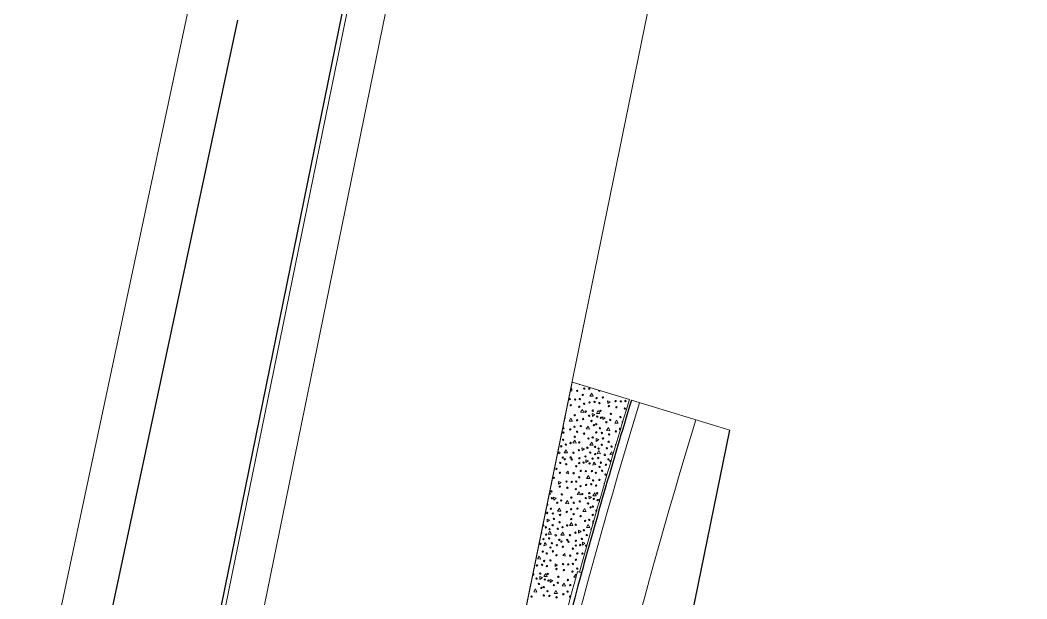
# Model space of a CAD drawing. Extents: x 2536801 to 2538856, y 7112140 to 7131569.
# Drawn here: x 2538468.1 to 2538707.3, y 7130242.4 to 7130380 of the extents above; entities that cross this region are included whole.
import ezdxf

# ---------------------------------------------------------------- set-up
doc = ezdxf.new("R2010")
doc.units = 0
doc.header["$LTSCALE"] = 100
doc.header["$MEASUREMENT"] = 0
doc.linetypes.add('DGN Style 1', pattern=[249.36287, 0.414913, -248.947956])
for name, color, linetype, lineweight in [('D_BOC_RMP', 1, 'Continuous', 13), ('D_CTB_1', 2, 'Continuous', 0), ('D_EOS_ML', 7, 'Continuous', 30), ('D_EOS_RMP', 1, 'Continuous', 30), ('D_EOT_ML', 7, 'Continuous', 13), ('D_EOT_RMP', 1, 'Continuous', 13), ('D_FOC_RMP', 1, 'Continuous', 30), ('D_RIPRAP_1', 7, 'Continuous', 0)]:
    doc.layers.add(name, color=color, linetype=linetype, lineweight=lineweight)

msp = doc.modelspace()

# ---------------------------------------------------------------- linework, layer by layer
at = {"layer": 'D_BOC_RMP', "lineweight": 0}
msp.add_line((2538601.5, 7130248.67), (2538601.02, 7130248.8), dxfattribs=at)
msp.add_arc((2540048.28, 7129852.64), 1500.5, 163.06168, 164.69132, dxfattribs=at)
at = {"layer": 'D_CTB_1', "color": 9, "linetype": 'Continuous', "lineweight": 0, "ltscale": 0.025}
msp.add_line((2538570.49, 7130153.01), (2538855.92, 7131552.2), dxfattribs=at)
at = {"layer": 'D_CTB_1', "linetype": 'Continuous', "lineweight": 0, "ltscale": 0.025}
msp.add_line((2538481.84, 7130068.67), (2538703.42, 7131154.81), dxfattribs=at)
for start, end in [(164.69132, 164.81499), (164.81499, 168.47001)]:
    msp.add_arc((2540048.28, 7129852.64), 1501, start, end, dxfattribs=at)
at = {"layer": 'D_EOS_ML'}
for p, q in [((2538480.86, 7130068.86), (2538786.35, 7131566.38)), ((2538446.93, 7130037.6), (2538519.84, 7130379.98))]:
    msp.add_line(p, q, dxfattribs=at)
at = {"layer": 'D_EOS_ML', "color": 253, "linetype": 'DGN Style 1'}
for p, q in [((2538524.44, 7130162.4), (2538809.87, 7131561.59)), ((2538547.96, 7130157.6), (2538833.39, 7131556.79)), ((2538569.51, 7130153.21), (2538854.94, 7131552.4)), ((2538490.73, 7130067.22), (2538763.58, 7131404.71))]:
    msp.add_line(p, q, dxfattribs=at)
at = {"layer": 'D_EOS_RMP'}
msp.add_arc((2540048.28, 7129852.64), 1500, 164.81499, 168.47001, dxfattribs=at)
at = {"layer": 'D_EOT_ML'}
for p, q in [((2538490.73, 7130067.22), (2538796.15, 7131564.38)), ((2538435.19, 7130040.1), (2538508.08, 7130382.38))]:
    msp.add_line(p, q, dxfattribs=at)
at = {"layer": 'D_EOT_RMP'}
msp.add_line((2538613.35, 7130289.66), (2538636.72, 7130282.54), dxfattribs=at)
for radius, end in [(1498, 168.46984), (1484, 168.47001)]:
    msp.add_arc((2540048.28, 7129852.64), radius, 163.06168, end, dxfattribs=at)
at = {"layer": 'D_FOC_RMP'}
msp.add_line((2538627.7, 7130238.34), (2538636.72, 7130282.54), dxfattribs=at)
msp.add_arc((2540048.28, 7129852.64), 1500, 163.06168, 164.81499, dxfattribs=at)
at = {"layer": 'D_RIPRAP_1', "color": 7, "linetype": 'Continuous', "lineweight": 0}
for p, q in [((2538599.23, 7130291.79), (2538598.82, 7130291.88)), ((2538598.87, 7130292.14), (2538599.16, 7130292.42)), ((2538599.16, 7130292.42), (2538599.23, 7130291.79)), ((2538597.83, 7130272.33), (2538598.35, 7130272.83)), ((2538598.35, 7130272.83), (2538598.41, 7130272.2)), ((2538598.41, 7130272.2), (2538597.83, 7130272.33)), ((2538597.02, 7130252.75), (2538597.54, 7130253.25)), ((2538597.6, 7130252.62), (2538597.02, 7130252.75)), ((2538597.54, 7130253.25), (2538597.6, 7130252.62))]:
    msp.add_line(p, q, dxfattribs=at)
at = {"layer": 'D_RIPRAP_1', "color": 7, "lineweight": 0, "flags": 128}
for points in [[(2538612.87, 7130289.8), (2538599.24, 7130293.95), (2538550.51, 7130055.04), (2538550.51, 7130055.04), (2538550.51, 7130055.02), (2538516.11, 7129867.42), (2538516.11, 7129867.42), (2538520.26, 7129866.63)], [(2538600.54, 7130248.94), (2538601.02, 7130248.81)]]:
    msp.add_lwpolyline(points, dxfattribs=at)
at = {"layer": 'D_RIPRAP_1', "color": 7, "linetype": 'Continuous', "lineweight": 0, "flags": 128}
for points in [[(2538604.27, 7130290.62), (2538603.5, 7130290.66), (2538603.94, 7130291.35)], [(2538607.72, 7130288.84), (2538607.69, 7130289.51), (2538608.3, 7130289.27)], [(2538602.07, 7130286.77), (2538601.29, 7130286.8), (2538601.73, 7130287.49)], [(2538605.81, 7130286.49), (2538605.04, 7130286.52), (2538605.47, 7130287.22)], [(2538599.32, 7130284.65), (2538598.54, 7130284.68), (2538598.98, 7130285.38)], [(2538604.09, 7130285.81), (2538604.05, 7130286.48), (2538604.67, 7130286.24)], [(2538606.55, 7130285.07), (2538606.51, 7130285.74), (2538607.13, 7130285.5)], [(2538610.17, 7130284.2), (2538609.39, 7130284.23), (2538609.83, 7130284.93)], [(2538603.39, 7130282.8), (2538602.61, 7130282.83), (2538603.05, 7130283.52)], [(2538608.23, 7130282.42), (2538607.46, 7130282.46), (2538607.9, 7130283.15)], [(2538600.24, 7130279.47), (2538599.46, 7130279.5), (2538599.9, 7130280.19)], [(2538605, 7130279.88), (2538604.96, 7130280.55), (2538605.58, 7130280.31)], [(2538598.19, 7130277.14), (2538597.41, 7130277.17), (2538597.85, 7130277.87)], [(2538601.62, 7130277.67), (2538601.58, 7130278.34), (2538602.2, 7130278.1)], [(2538604.25, 7130278.96), (2538603.48, 7130278.99), (2538603.91, 7130279.69)], [(2538605.99, 7130276.95), (2538605.21, 7130276.98), (2538605.65, 7130277.68)], [(2538602.55, 7130274.83), (2538602.51, 7130275.5), (2538603.13, 7130275.25)], [(2538604.86, 7130274.42), (2538604.22, 7130274.21), (2538604.43, 7130274.95)], [(2538596.06, 7130269.71), (2538596.03, 7130270.38), (2538596.64, 7130270.14)], [(2538603.46, 7130271.04), (2538602.68, 7130271.07), (2538603.12, 7130271.77)], [(2538601.26, 7130267.18), (2538600.48, 7130267.22), (2538600.92, 7130267.91)], [(2538594.89, 7130265.93), (2538594.85, 7130266.6), (2538595.47, 7130266.36)], [(2538598.51, 7130265.07), (2538597.73, 7130265.1), (2538598.17, 7130265.79)], [(2538603.28, 7130266.22), (2538603.24, 7130266.89), (2538603.86, 7130266.65)], [(2538605, 7130266.9), (2538604.22, 7130266.94), (2538604.66, 7130267.63)], [(2538596.57, 7130263.29), (2538595.8, 7130263.32), (2538596.24, 7130264.02)], [(2538602.58, 7130263.21), (2538601.8, 7130263.25), (2538602.24, 7130263.94)], [(2538593.34, 7130260.75), (2538593.3, 7130261.42), (2538593.92, 7130261.18)], [(2538599.43, 7130259.88), (2538598.65, 7130259.91), (2538599.09, 7130260.61)], [(2538594.33, 7130257.82), (2538593.55, 7130257.85), (2538593.99, 7130258.54)], [(2538597.37, 7130257.55), (2538596.6, 7130257.59), (2538597.04, 7130258.28)], [(2538600.81, 7130258.08), (2538600.77, 7130258.75), (2538601.39, 7130258.51)], [(2538603.44, 7130259.38), (2538602.66, 7130259.41), (2538603.1, 7130260.1)], [(2538593.2, 7130255.28), (2538592.56, 7130255.07), (2538592.77, 7130255.82)], [(2538601.74, 7130255.24), (2538601.7, 7130255.91), (2538602.32, 7130255.67)], [(2538591.8, 7130251.9), (2538591.02, 7130251.94), (2538591.46, 7130252.63)], [(2538595.25, 7130250.12), (2538595.21, 7130250.79), (2538595.83, 7130250.55)], [(2538591.62, 7130247.09), (2538591.58, 7130247.76), (2538592.2, 7130247.52)], [(2538593.34, 7130247.77), (2538592.56, 7130247.8), (2538593, 7130248.5)], [(2538594.08, 7130246.35), (2538594.04, 7130247.02), (2538594.66, 7130246.78)], [(2538590.92, 7130244.08), (2538590.14, 7130244.11), (2538590.58, 7130244.8)], [(2538595.76, 7130243.7), (2538594.98, 7130243.74), (2538595.42, 7130244.43)], [(2538597.69, 7130245.48), (2538596.92, 7130245.51), (2538597.35, 7130246.21)]]:
    msp.add_lwpolyline(points, close=True, dxfattribs=at)
for points in [[(2538597.11, 7130283.48), (2538597.39, 7130282.88), (2538596.99, 7130282.89)], [(2538609, 7130276.69), (2538608.26, 7130276.72), (2538608.69, 7130277.42), (2538609.01, 7130276.74)], [(2538593.92, 7130267.85), (2538594.15, 7130267.35), (2538593.82, 7130267.37)], [(2538606.9, 7130269.37), (2538606.87, 7130269.93), (2538607.04, 7130269.86)], [(2538605.81, 7130265.53), (2538605.74, 7130265.48), (2538605.7, 7130266.15), (2538605.95, 7130266.05)], [(2538604.34, 7130260.41), (2538604.18, 7130260.3), (2538604.15, 7130260.97), (2538604.46, 7130260.84)], [(2538592.38, 7130260.29), (2538592.59, 7130259.83), (2538592.29, 7130259.84)], [(2538600.17, 7130247.61), (2538599.67, 7130247.63), (2538600.11, 7130248.32), (2538600.27, 7130247.97)]]:
    msp.add_lwpolyline(points, dxfattribs=at)
at = {"layer": 'D_RIPRAP_1', "color": 7, "linetype": 'Continuous', "lineweight": 0}
for centre, radius in [((2538600.44, 7130291.89), 0.163), ((2538602.13, 7130292.43), 0.163), ((2538603.34, 7130292.39), 0.163), ((2538598.74, 7130289.91), 0.163), ((2538599.99, 7130289.81), 0.163), ((2538601.07, 7130289.92), 0.163), ((2538601.78, 7130290.92), 0.163), ((2538603.39, 7130289.13), 0.163), ((2538604.61, 7130289.27), 0.163), ((2538605.08, 7130290.17), 0.163), ((2538606.58, 7130290.31), 0.163), ((2538609.58, 7130289.46), 0.163), ((2538610.83, 7130289.36), 0.163), ((2538611.92, 7130289.47), 0.163), ((2538598.94, 7130288.45), 0.163), ((2538600.95, 7130288.11), 0.163), ((2538602.11, 7130288.81), 0.163), ((2538602.48, 7130286.94), 0.163), ((2538604.17, 7130287.17), 0.163), ((2538605.76, 7130288.97), 0.163), ((2538605.99, 7130287.12), 0.163), ((2538608, 7130288.27), 0.163), ((2538609.78, 7130288), 0.163), ((2538611.8, 7130287.66), 0.163), ((2538599.9, 7130286.1), 0.163), ((2538600.45, 7130284.89), 0.163), ((2538601.89, 7130285.19), 0.163), ((2538603.31, 7130285.98), 0.163), ((2538603.86, 7130284.72), 0.163), ((2538605.22, 7130285.77), 0.163), ((2538606.12, 7130285.5), 0.163), ((2538607.39, 7130284.43), 0.163), ((2538608.32, 7130284.99), 0.163), ((2538608.47, 7130286.41), 0.163), ((2538610.74, 7130285.65), 0.163), ((2538597.2, 7130281.98), 0.163), ((2538598.81, 7130282.71), 0.163), ((2538599.83, 7130283.34), 0.163), ((2538600.45, 7130282.17), 0.163), ((2538601.33, 7130283.5), 0.163), ((2538604.45, 7130283.76), 0.163), ((2538604.99, 7130282), 0.163), ((2538605.01, 7130283.96), 0.163), ((2538605.88, 7130283), 0.163), ((2538609.65, 7130282.26), 0.163), ((2538597.11, 7130280.25), 0.163), ((2538599.88, 7130280.98), 0.163), ((2538600.95, 7130279.64), 0.163), ((2538602.09, 7130281.71), 0.163), ((2538603.15, 7130280.56), 0.163), ((2538604.15, 7130280.81), 0.163), ((2538606.33, 7130281.87), 0.163), ((2538606.6, 7130280.57), 0.163), ((2538607.95, 7130279.8), 0.163), ((2538608.05, 7130281.53), 0.163), ((2538596.2, 7130277.14), 0.199), ((2538596.67, 7130278.7), 0.163), ((2538597.79, 7130279.1), 0.163), ((2538598.89, 7130279.49), 0.163), ((2538599.57, 7130277.17), 0.163), ((2538600.87, 7130277.76), 0.163), ((2538602.88, 7130278.35), 0.163), ((2538603.57, 7130277.2), 0.163), ((2538604.7, 7130278.58), 0.163), ((2538605.55, 7130278.17), 0.163), ((2538606.3, 7130279.09), 0.163), ((2538607.52, 7130278.24), 0.163), ((2538608.64, 7130278.65), 0.163), ((2538596.45, 7130274.77), 0.163), ((2538597.04, 7130276.04), 0.163), ((2538597.52, 7130275.64), 0.163), ((2538598.92, 7130276.05), 0.163), ((2538599.18, 7130275.6), 0.163), ((2538600.99, 7130275.86), 0.163), ((2538602, 7130274.84), 0.163), ((2538602.41, 7130276.28), 0.163), ((2538604.12, 7130275.78), 0.163), ((2538604.75, 7130276.85), 0.163), ((2538605.46, 7130275.93), 0.163), ((2538606.1, 7130274.82), 0.163), ((2538607.05, 7130276.69), 0.199), ((2538607.89, 7130275.59), 0.163), ((2538608.37, 7130275.19), 0.163), ((2538595.52, 7130273.34), 0.163), ((2538596.35, 7130272.42), 0.163), ((2538597.88, 7130274.43), 0.163), ((2538600.26, 7130273.96), 0.163), ((2538600.95, 7130274.71), 0.163), ((2538601.31, 7130272.85), 0.163), ((2538602.52, 7130272.81), 0.163), ((2538603.4, 7130274.65), 0.163), ((2538603.96, 7130272.83), 0.163), ((2538604.9, 7130272.38), 0.163), ((2538605.78, 7130273.8), 0.163), ((2538606.37, 7130272.89), 0.163), ((2538607.29, 7130274.32), 0.163), ((2538594.92, 7130271.18), 0.163), ((2538597.93, 7130270.32), 0.163), ((2538599.17, 7130270.23), 0.163), ((2538599.63, 7130272.3), 0.163), ((2538600.26, 7130270.33), 0.163), ((2538600.97, 7130271.34), 0.163), ((2538604.26, 7130270.59), 0.163), ((2538605.76, 7130270.73), 0.163), ((2538607.2, 7130271.97), 0.163), ((2538594.33, 7130267.99), 0.163), ((2538596.34, 7130269.13), 0.163), ((2538598.13, 7130268.86), 0.163), ((2538600.14, 7130268.52), 0.163), ((2538601.29, 7130269.23), 0.163), ((2538602.58, 7130269.54), 0.163), ((2538603.35, 7130267.59), 0.163), ((2538603.8, 7130269.69), 0.163), ((2538604.95, 7130269.38), 0.163), ((2538594.46, 7130266.36), 0.163), ((2538595.73, 7130265.29), 0.163), ((2538596.66, 7130265.86), 0.163), ((2538596.81, 7130267.28), 0.163), ((2538599.08, 7130266.51), 0.163), ((2538599.64, 7130265.3), 0.163), ((2538601.08, 7130265.61), 0.163), ((2538601.67, 7130267.36), 0.163), ((2538602.49, 7130266.4), 0.163), ((2538604.41, 7130266.19), 0.163), ((2538605.18, 7130267.53), 0.163), ((2538605.3, 7130265.91), 0.163), ((2538593.33, 7130262.86), 0.163), ((2538594.22, 7130263.86), 0.163), ((2538597.99, 7130263.12), 0.163), ((2538599.01, 7130263.75), 0.163), ((2538600.52, 7130263.92), 0.163), ((2538603.04, 7130265.14), 0.163), ((2538603.64, 7130264.18), 0.163), ((2538604.2, 7130264.37), 0.163), ((2538594.67, 7130262.74), 0.163), ((2538594.94, 7130261.44), 0.163), ((2538596.29, 7130260.67), 0.163), ((2538596.39, 7130262.39), 0.163), ((2538599.07, 7130261.4), 0.163), ((2538599.63, 7130262.58), 0.163), ((2538601.28, 7130262.12), 0.163), ((2538602.33, 7130260.98), 0.163), ((2538603.34, 7130261.22), 0.163), ((2538604.17, 7130262.41), 0.163), ((2538593.04, 7130259.45), 0.163), ((2538593.89, 7130259.04), 0.163), ((2538594.64, 7130259.96), 0.163), ((2538595.86, 7130259.11), 0.163), ((2538596.98, 7130259.52), 0.163), ((2538598.08, 7130259.9), 0.163), ((2538600.06, 7130258.18), 0.163), ((2538600.14, 7130260.06), 0.163), ((2538602.07, 7130258.76), 0.163), ((2538592.46, 7130256.64), 0.163), ((2538593.09, 7130257.72), 0.163), ((2538593.8, 7130256.8), 0.163), ((2538594.45, 7130255.68), 0.163), ((2538595.39, 7130257.55), 0.199), ((2538596.23, 7130256.46), 0.163), ((2538596.71, 7130256.05), 0.163), ((2538598.11, 7130256.46), 0.163), ((2538598.37, 7130256.02), 0.163), ((2538598.76, 7130257.58), 0.163), ((2538600.17, 7130256.27), 0.163), ((2538601.59, 7130256.69), 0.163), ((2538602.75, 7130257.61), 0.163), ((2538591.74, 7130255.52), 0.163), ((2538592.3, 7130253.69), 0.163), ((2538593.24, 7130253.25), 0.163), ((2538594.12, 7130254.66), 0.163), ((2538594.71, 7130253.75), 0.163), ((2538595.63, 7130255.18), 0.163), ((2538597.07, 7130254.84), 0.163), ((2538599.45, 7130254.38), 0.163), ((2538600.14, 7130255.13), 0.163), ((2538600.5, 7130253.26), 0.163), ((2538601.19, 7130255.25), 0.163), ((2538602.58, 7130255.07), 0.163), ((2538592.6, 7130251.45), 0.163), ((2538594.1, 7130251.59), 0.163), ((2538595.54, 7130252.83), 0.163), ((2538598.81, 7130252.72), 0.163), ((2538600.16, 7130251.75), 0.163), ((2538601.71, 7130253.22), 0.163), ((2538590.92, 7130250.41), 0.163), ((2538592.14, 7130250.55), 0.163), ((2538593.29, 7130250.24), 0.163), ((2538595.53, 7130249.55), 0.163), ((2538597.11, 7130250.73), 0.163), ((2538597.31, 7130249.28), 0.163), ((2538598.36, 7130250.64), 0.163), ((2538599.33, 7130248.94), 0.163), ((2538599.44, 7130250.75), 0.163), ((2538600.48, 7130249.64), 0.163), ((2538590.83, 7130247.26), 0.163), ((2538591.7, 7130248.45), 0.163), ((2538592.75, 7130247.05), 0.163), ((2538593.52, 7130248.4), 0.163), ((2538593.64, 7130246.78), 0.163), ((2538595.85, 7130246.27), 0.163), ((2538595.99, 7130247.69), 0.163), ((2538598.27, 7130246.93), 0.163), ((2538591.39, 7130246), 0.163), ((2538591.98, 7130245.04), 0.163), ((2538592.54, 7130245.24), 0.163), ((2538593.41, 7130244.28), 0.163), ((2538594.92, 7130245.71), 0.163), ((2538598.2, 7130244.17), 0.163), ((2538598.83, 7130245.72), 0.163), ((2538589.62, 7130242.99), 0.163), ((2538592.51, 7130243.28), 0.163), ((2538593.86, 7130243.15), 0.163), ((2538595.57, 7130242.81), 0.163), ((2538597.18, 7130243.54), 0.163)]:
    msp.add_circle(centre, radius, dxfattribs=at)
for centre, start, end in [((2538601.07, 7130293.55), 224.7863, 281.3371), ((2538604.78, 7130292.41), 220.8162, 285.3071), ((2538605.72, 7130291.97), 159.2652, 346.8582), ((2538597.47, 7130285.44), 271.2139, 65.7262), ((2538611.3, 7130284.44), 88.9163, 237.5137), ((2538610.67, 7130282.89), 32.8603, 293.5697), ((2538609.73, 7130279.04), 96.4047, 231.6549), ((2538593.56, 7130266.64), 300.4219, 36.5181), ((2538593.35, 7130264.82), 240.4332, 96.5068), ((2538605.07, 7130263.41), 23.9684, 304.0911), ((2538591.91, 7130258.06), 263.7682, 73.1718), ((2538603.89, 7130259), 58.3919, 269.6677), ((2538590.86, 7130253.67), 340.1753, 356.7647), ((2538589.42, 7130246.47), 315.7415, 21.1985), ((2538590.01, 7130248.22), 223.852, 113.088), ((2538598.82, 7130243), 27.0186, 303.6209)]:
    msp.add_arc(centre, 0.163, start, end, dxfattribs=at)
at = {"layer": 'D_RIPRAP_1', "color": 7, "lineweight": 0, "extrusion": (0, 0, -1)}
for radius, start, end in [(1500.5, 15.30872, 16.93832), (1501, 15.18501, 15.30868), (1501, 11.52999, 15.18501)]:
    msp.add_arc((-2540048.28, 7129852.64), radius, start, end, dxfattribs=at)

doc.saveas('drawing.dxf')
